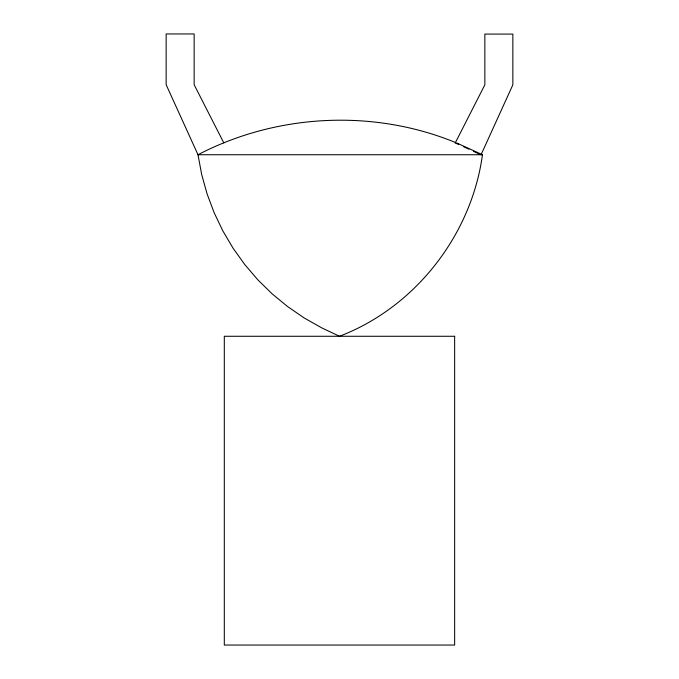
<?xml version="1.0" encoding="UTF-8"?>
<svg xmlns="http://www.w3.org/2000/svg" width="679" height="679" viewBox="0 0 679 679"><rect width="100%" height="100%" fill="white"/><g stroke="black" fill="none" stroke-linecap="round" stroke-linejoin="round"><path stroke-width="1.02" d="M456.627 142.938L482.463 154.736C471.532 234.968 415.276 307.298 339.475 336.275L321.905 327.957L304.379 318.078L287.786 306.704L272.237 293.931L257.867 279.85L244.779 264.572L233.075 248.208L222.839 230.885L214.157 212.731L207.087 193.897L201.688 174.511L197.996 154.736L166.151 84.705L166.151 33.95L194.152 33.95L194.152 84.705L223.832 142.938M481.004 154.863L512.849 84.833L512.849 34.086L484.848 34.086L484.848 84.833L455.168 143.074L458.707 144.398M482.463 154.736L197.996 154.736C276.786 113.656 373.391 108.759 455.651 142.573M463.35 146.579L468.926 149.202M473.569 151.375L479.145 153.997M454.641 336.275L224.308 336.275L224.308 645.05L454.641 645.05L454.641 336.275"/></g></svg>
